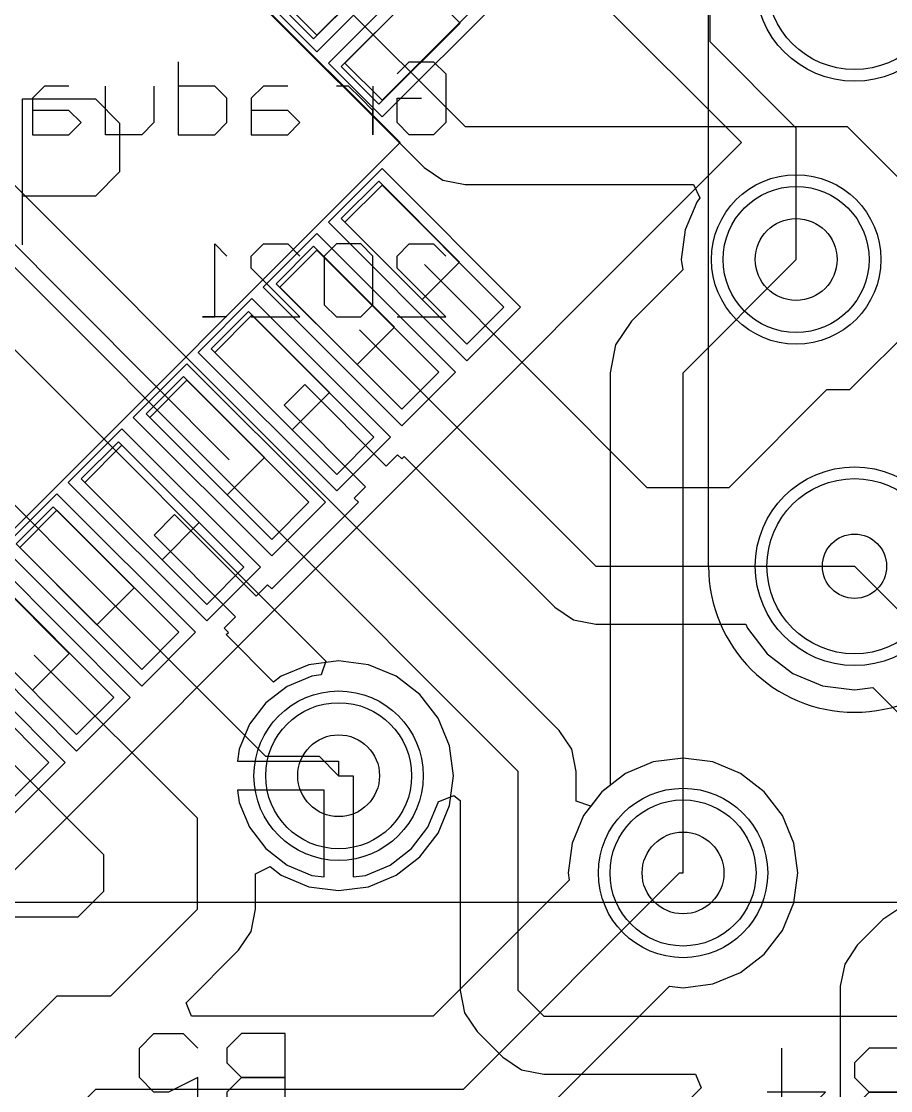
# Model space of a CAD drawing. Header units: millimetres. Extents: x 0 to 2.36, y 0 to 2.36.
# Drawn here: x 1.0796 to 1.3774, y 1.3255 to 1.6915 of the extents above; entities that cross this region are included whole.
import ezdxf

# ---------------------------------------------------------------- set-up
doc = ezdxf.new("R2010")
doc.units = ezdxf.units.MM
doc.header["$MEASUREMENT"] = 0
for name, color, linetype in [('BottomLayer', 5, 'Continuous'), ('BottomOverlay', 54, 'Continuous'), ('BottomSolder', 6, 'Continuous'), ('Mechanical13', 56, 'Continuous'), ('Mechanical15', 56, 'Continuous'), ('MultiLayer', 9, 'Continuous'), ('PadHoleLayer', 156, 'Continuous'), ('TopLayer', 1, 'Continuous'), ('TopOverlay', 2, 'Continuous'), ('TopPaste', 8, 'Continuous'), ('TopSolder', 216, 'Continuous'), ('ViaHoleLayer', 16, 'Continuous')]:
    doc.layers.add(name, color=color, linetype=linetype)

# ---------------------------------------------------------------- blocks, each defined once
blk = doc.blocks.new('WEMOS_D1_MINI_11')
at = {"layer": 'TopOverlay'}
blk.add_line((0.04, 1.03), (0.86, 1.03), dxfattribs=at)
blk = doc.blocks.new('JUMPER2_18')
at = {"layer": 'BottomLayer'}
for p, q in [((0.0125, 0.05), (-0.0125, 0.05)), ((0.1125, 0.05), (0.0875, 0.05)), ((-0.025, 0.0375), (-0.025, -0.0375)), ((0.025, -0.0375), (0.025, 0.0375)), ((0.075, 0.0375), (0.075, -0.0375)), ((0.125, -0.0375), (0.125, 0.0375)), ((-0.0125, -0.05), (0.0125, -0.05)), ((0.0875, -0.05), (0.1125, -0.05))]:
    blk.add_line(p, q, dxfattribs=at)
for centre, start, end in [((-0.0125, 0.0375), 90, 180), ((0.0125, 0.0375), 0, 90), ((0.0875, 0.0375), 90, 180), ((0.1125, 0.0375), 0, 90), ((-0.0125, -0.0375), 180, 270), ((0.0125, -0.0375), 270, 0), ((0.0875, -0.0375), 180, 270), ((0.1125, -0.0375), 270, 0)]:
    blk.add_arc(centre, 0.0125, start, end, dxfattribs=at)
at = {"layer": 'BottomSolder'}
for p, q in [((0.0125, 0.054), (-0.0125, 0.054)), ((0.1125, 0.054), (0.0875, 0.054)), ((-0.029, 0.0375), (-0.029, -0.0375)), ((0.029, -0.0375), (0.029, 0.0375)), ((0.071, 0.0375), (0.071, -0.0375)), ((0.129, -0.0375), (0.129, 0.0375)), ((-0.0125, -0.054), (0.0125, -0.054)), ((0.0875, -0.054), (0.1125, -0.054))]:
    blk.add_line(p, q, dxfattribs=at)
for centre, start, end in [((-0.0125, 0.0375), 90, 180), ((0.0125, 0.0375), 0, 90), ((0.0875, 0.0375), 90, 180), ((0.1125, 0.0375), 0, 90), ((-0.0125, -0.0375), 180, 270), ((0.0125, -0.0375), 270, 0), ((0.0875, -0.0375), 180, 270), ((0.1125, -0.0375), 270, 0)]:
    blk.add_arc(centre, 0.0165, start, end, dxfattribs=at)
at = {"layer": 'MultiLayer'}
for p, q in [((0.0125, 0.05), (-0.0125, 0.05)), ((0.1125, 0.05), (0.0875, 0.05)), ((-0.025, 0.0375), (-0.025, -0.0375)), ((0.025, -0.0375), (0.025, 0.0375)), ((0.075, 0.0375), (0.075, -0.0375)), ((0.125, -0.0375), (0.125, 0.0375)), ((-0.0125, -0.05), (0.0125, -0.05)), ((0.0875, -0.05), (0.1125, -0.05))]:
    blk.add_line(p, q, dxfattribs=at)
for centre, start, end in [((-0.0125, 0.0375), 90, 180), ((0.0125, 0.0375), 0, 90), ((0.0875, 0.0375), 90, 180), ((0.1125, 0.0375), 0, 90), ((-0.0125, -0.0375), 180, 270), ((0.0125, -0.0375), 270, 0), ((0.0875, -0.0375), 180, 270), ((0.1125, -0.0375), 270, 0)]:
    blk.add_arc(centre, 0.0125, start, end, dxfattribs=at)
at = {"layer": 'PadHoleLayer'}
for centre in [(0, 0), (0.1, 0)]:
    blk.add_circle(centre, 0.01693, dxfattribs=at)
at = {"layer": 'TopLayer'}
for p, q in [((0.0125, 0.05), (-0.0125, 0.05)), ((0.1125, 0.05), (0.0875, 0.05)), ((-0.025, 0.0375), (-0.025, -0.0375)), ((0.025, -0.0375), (0.025, 0.0375)), ((0.075, 0.0375), (0.075, -0.0375)), ((0.125, -0.0375), (0.125, 0.0375)), ((-0.0125, -0.05), (0.0125, -0.05)), ((0.0875, -0.05), (0.1125, -0.05))]:
    blk.add_line(p, q, dxfattribs=at)
for centre, start, end in [((-0.0125, 0.0375), 90, 180), ((0.0125, 0.0375), 0, 90), ((0.0875, 0.0375), 90, 180), ((0.1125, 0.0375), 0, 90), ((-0.0125, -0.0375), 180, 270), ((0.0125, -0.0375), 270, 0), ((0.0875, -0.0375), 180, 270), ((0.1125, -0.0375), 270, 0)]:
    blk.add_arc(centre, 0.0125, start, end, dxfattribs=at)
at = {"layer": 'TopOverlay'}
for p, q in [((-0.06, 0.06), (-0.06, -0.06)), ((0.16, 0.06), (-0.06, 0.06)), ((0.05, 0.06), (0.05, -0.06)), ((0.16, 0.06), (0.16, -0.06)), ((0.16, -0.06), (-0.06, -0.06)), ((0.07, -0.08751), (0.07, -0.1175)), ((0.085, -0.08751), (0.07, -0.08751)), ((0.08999, -0.09251), (0.085, -0.08751)), ((0.11998, -0.08751), (0.09999, -0.08751)), ((0.09999, -0.08751), (0.09999, -0.1025)), ((0.08999, -0.09751), (0.08999, -0.09251)), ((0.085, -0.1025), (0.08999, -0.09751)), ((0.09999, -0.1025), (0.10999, -0.09751)), ((0.10999, -0.09751), (0.11499, -0.09751)), ((0.11499, -0.09751), (0.11998, -0.1025)), ((0.085, -0.1025), (0.07, -0.1025)), ((0.07, -0.1025), (0.085, -0.1025)), ((0.08999, -0.1075), (0.085, -0.1025)), ((0.11998, -0.1025), (0.11998, -0.1125)), ((0.08999, -0.1125), (0.08999, -0.1075)), ((0.085, -0.1175), (0.08999, -0.1125)), ((0.10499, -0.1175), (0.09999, -0.1125)), ((0.11998, -0.1125), (0.11499, -0.1175)), ((0.07, -0.1175), (0.085, -0.1175)), ((0.11499, -0.1175), (0.10499, -0.1175))]:
    blk.add_line(p, q, dxfattribs=at)
at = {"layer": 'TopSolder'}
for p, q in [((0.0125, 0.054), (-0.0125, 0.054)), ((0.1125, 0.054), (0.0875, 0.054)), ((-0.029, 0.0375), (-0.029, -0.0375)), ((0.029, -0.0375), (0.029, 0.0375)), ((0.071, 0.0375), (0.071, -0.0375)), ((0.129, -0.0375), (0.129, 0.0375)), ((-0.0125, -0.054), (0.0125, -0.054)), ((0.0875, -0.054), (0.1125, -0.054))]:
    blk.add_line(p, q, dxfattribs=at)
for centre, start, end in [((-0.0125, 0.0375), 90, 180), ((0.0125, 0.0375), 0, 90), ((0.0875, 0.0375), 90, 180), ((0.1125, 0.0375), 0, 90), ((-0.0125, -0.0375), 180, 270), ((0.0125, -0.0375), 270, 0), ((0.0875, -0.0375), 180, 270), ((0.1125, -0.0375), 270, 0)]:
    blk.add_arc(centre, 0.0165, start, end, dxfattribs=at)
blk = doc.blocks.new('JUMPER2_19')
at = {"layer": 'BottomLayer'}
for p, q in [((0.0125, 0.05), (-0.0125, 0.05)), ((0.1125, 0.05), (0.0875, 0.05)), ((-0.025, 0.0375), (-0.025, -0.0375)), ((0.025, -0.0375), (0.025, 0.0375)), ((0.075, 0.0375), (0.075, -0.0375)), ((0.125, -0.0375), (0.125, 0.0375)), ((-0.0125, -0.05), (0.0125, -0.05)), ((0.0875, -0.05), (0.1125, -0.05))]:
    blk.add_line(p, q, dxfattribs=at)
for centre, start, end in [((-0.0125, 0.0375), 90, 180), ((0.0125, 0.0375), 0, 90), ((0.0875, 0.0375), 90, 180), ((0.1125, 0.0375), 0, 90), ((-0.0125, -0.0375), 180, 270), ((0.0125, -0.0375), 270, 0), ((0.0875, -0.0375), 180, 270), ((0.1125, -0.0375), 270, 0)]:
    blk.add_arc(centre, 0.0125, start, end, dxfattribs=at)
at = {"layer": 'BottomSolder'}
for p, q in [((0.0125, 0.054), (-0.0125, 0.054)), ((0.1125, 0.054), (0.0875, 0.054)), ((-0.029, 0.0375), (-0.029, -0.0375)), ((0.029, -0.0375), (0.029, 0.0375)), ((0.071, 0.0375), (0.071, -0.0375)), ((0.129, -0.0375), (0.129, 0.0375)), ((-0.0125, -0.054), (0.0125, -0.054)), ((0.0875, -0.054), (0.1125, -0.054))]:
    blk.add_line(p, q, dxfattribs=at)
for centre, start, end in [((-0.0125, 0.0375), 90, 180), ((0.0125, 0.0375), 0, 90), ((0.0875, 0.0375), 90, 180), ((0.1125, 0.0375), 0, 90), ((-0.0125, -0.0375), 180, 270), ((0.0125, -0.0375), 270, 0), ((0.0875, -0.0375), 180, 270), ((0.1125, -0.0375), 270, 0)]:
    blk.add_arc(centre, 0.0165, start, end, dxfattribs=at)
at = {"layer": 'MultiLayer'}
for p, q in [((0.0125, 0.05), (-0.0125, 0.05)), ((0.1125, 0.05), (0.0875, 0.05)), ((-0.025, 0.0375), (-0.025, -0.0375)), ((0.025, -0.0375), (0.025, 0.0375)), ((0.075, 0.0375), (0.075, -0.0375)), ((0.125, -0.0375), (0.125, 0.0375)), ((-0.0125, -0.05), (0.0125, -0.05)), ((0.0875, -0.05), (0.1125, -0.05))]:
    blk.add_line(p, q, dxfattribs=at)
for centre, start, end in [((-0.0125, 0.0375), 90, 180), ((0.0125, 0.0375), 0, 90), ((0.0875, 0.0375), 90, 180), ((0.1125, 0.0375), 0, 90), ((-0.0125, -0.0375), 180, 270), ((0.0125, -0.0375), 270, 0), ((0.0875, -0.0375), 180, 270), ((0.1125, -0.0375), 270, 0)]:
    blk.add_arc(centre, 0.0125, start, end, dxfattribs=at)
at = {"layer": 'PadHoleLayer'}
for centre in [(0, 0), (0.1, 0)]:
    blk.add_circle(centre, 0.01693, dxfattribs=at)
at = {"layer": 'TopLayer'}
for p, q in [((0.0125, 0.05), (-0.0125, 0.05)), ((0.1125, 0.05), (0.0875, 0.05)), ((-0.025, 0.0375), (-0.025, -0.0375)), ((0.025, -0.0375), (0.025, 0.0375)), ((0.075, 0.0375), (0.075, -0.0375)), ((0.125, -0.0375), (0.125, 0.0375)), ((-0.0125, -0.05), (0.0125, -0.05)), ((0.0875, -0.05), (0.1125, -0.05))]:
    blk.add_line(p, q, dxfattribs=at)
for centre, start, end in [((-0.0125, 0.0375), 90, 180), ((0.0125, 0.0375), 0, 90), ((0.0875, 0.0375), 90, 180), ((0.1125, 0.0375), 0, 90), ((-0.0125, -0.0375), 180, 270), ((0.0125, -0.0375), 270, 0), ((0.0875, -0.0375), 180, 270), ((0.1125, -0.0375), 270, 0)]:
    blk.add_arc(centre, 0.0125, start, end, dxfattribs=at)
at = {"layer": 'TopOverlay'}
for p, q in [((0.16, 0.06), (-0.06, 0.06)), ((-0.06, 0.06), (-0.06, -0.06)), ((0.05, 0.06), (0.05, -0.06)), ((0.16, 0.06), (0.16, -0.06)), ((0.16, -0.06), (-0.06, -0.06)), ((0.09, -0.08251), (0.09, -0.1125)), ((0.105, -0.08251), (0.09, -0.08251)), ((0.10999, -0.08751), (0.105, -0.08251)), ((0.13499, -0.08251), (0.11999, -0.0975)), ((0.13499, -0.1125), (0.13499, -0.08251)), ((0.10999, -0.09251), (0.10999, -0.08751)), ((0.105, -0.0975), (0.10999, -0.09251)), ((0.105, -0.0975), (0.09, -0.0975)), ((0.09, -0.0975), (0.105, -0.0975)), ((0.10999, -0.1025), (0.105, -0.0975)), ((0.11999, -0.0975), (0.13998, -0.0975)), ((0.10999, -0.1075), (0.10999, -0.1025)), ((0.105, -0.1125), (0.10999, -0.1075)), ((0.09, -0.1125), (0.105, -0.1125))]:
    blk.add_line(p, q, dxfattribs=at)
at = {"layer": 'TopSolder'}
for p, q in [((0.0125, 0.054), (-0.0125, 0.054)), ((0.1125, 0.054), (0.0875, 0.054)), ((-0.029, 0.0375), (-0.029, -0.0375)), ((0.029, -0.0375), (0.029, 0.0375)), ((0.071, 0.0375), (0.071, -0.0375)), ((0.129, -0.0375), (0.129, 0.0375)), ((-0.0125, -0.054), (0.0125, -0.054)), ((0.0875, -0.054), (0.1125, -0.054))]:
    blk.add_line(p, q, dxfattribs=at)
for centre, start, end in [((-0.0125, 0.0375), 90, 180), ((0.0125, 0.0375), 0, 90), ((0.0875, 0.0375), 90, 180), ((0.1125, 0.0375), 0, 90), ((-0.0125, -0.0375), 180, 270), ((0.0125, -0.0375), 270, 0), ((0.0875, -0.0375), 180, 270), ((0.1125, -0.0375), 270, 0)]:
    blk.add_arc(centre, 0.0165, start, end, dxfattribs=at)
blk = doc.blocks.new('XTAL1_21')
at = {"layer": 'BottomLayer'}
for centre in [(0, 0), (0.2, 0)]:
    blk.add_circle(centre, 0.03, dxfattribs=at)
at = {"layer": 'BottomSolder'}
for centre in [(0, 0), (0.2, 0)]:
    blk.add_circle(centre, 0.034, dxfattribs=at)
at = {"layer": 'MultiLayer'}
for centre in [(0, 0), (0.2, 0)]:
    blk.add_circle(centre, 0.03, dxfattribs=at)
at = {"layer": 'PadHoleLayer'}
for centre in [(0, 0), (0.2, 0)]:
    blk.add_circle(centre, 0.011, dxfattribs=at)
at = {"layer": 'TopLayer'}
for centre in [(0, 0), (0.2, 0)]:
    blk.add_circle(centre, 0.03, dxfattribs=at)
at = {"layer": 'TopOverlay'}
for p, q in [((0, 0.05), (0.2, 0.05)), ((0, -0.05), (0.2, -0.05))]:
    blk.add_line(p, q, dxfattribs=at)
for centre, start, end in [((0, 0), 90, 270), ((0.2, 0), 270, 90)]:
    blk.add_arc(centre, 0.05, start, end, dxfattribs=at)
at = {"layer": 'TopSolder'}
for centre in [(0, 0), (0.2, 0)]:
    blk.add_circle(centre, 0.034, dxfattribs=at)
blk = doc.blocks.new('QFP80P900X900X120_32N_24')
at = {"layer": 'Mechanical13'}
for p, q in [((-0.17736, 0.06987), (-0.17736, 0.08774)), ((-0.17736, 0.08774), (-0.13803, 0.08774)), ((-0.13803, 0.06987), (-0.17736, 0.06987)), ((-0.17717, 0.03827), (-0.17717, 0.05624)), ((-0.17717, 0.05624), (-0.13803, 0.05624)), ((-0.13803, 0.05624), (-0.13803, 0.03827)), ((-0.13803, 0.03827), (-0.17717, 0.03827)), ((-0.17718, 0.00675), (-0.17718, 0.02475)), ((-0.17718, 0.02475), (-0.13803, 0.02475)), ((-0.13803, 0.02475), (-0.13803, 0.00675)), ((-0.13803, 0.00675), (-0.17718, 0.00675)), ((-0.17727, -0.02478), (-0.17727, -0.00675)), ((-0.17727, -0.00675), (-0.13803, -0.00675)), ((-0.13803, -0.00675), (-0.13803, -0.02478)), ((-0.13803, -0.02478), (-0.17727, -0.02478)), ((-0.17724, -0.05631), (-0.17724, -0.03824)), ((-0.17724, -0.03824), (-0.13803, -0.03824)), ((-0.13803, -0.03824), (-0.13803, -0.05631)), ((-0.13803, -0.05631), (-0.17724, -0.05631)), ((-0.17722, -0.08783), (-0.17722, -0.06974)), ((-0.17722, -0.06974), (-0.13803, -0.06974)), ((-0.13803, -0.06974), (-0.13803, -0.08783)), ((-0.13803, -0.08783), (-0.17722, -0.08783)), ((-0.17722, -0.11936), (-0.17722, -0.10124)), ((-0.17722, -0.10124), (-0.13803, -0.10124)), ((-0.13803, -0.10124), (-0.13803, -0.11936)), ((-0.13803, -0.11936), (-0.17722, -0.11936)), ((-0.11947, -0.17738), (-0.11947, -0.13803)), ((-0.11947, -0.13803), (-0.10124, -0.13803)), ((-0.10124, -0.13803), (-0.10124, -0.17738)), ((-0.08781, -0.17718), (-0.08781, -0.13803)), ((-0.08781, -0.13803), (-0.06974, -0.13803)), ((-0.10124, -0.17738), (-0.11947, -0.17738))]:
    blk.add_line(p, q, dxfattribs=at)
at = {"layer": 'Mechanical15'}
for p in [(-0.21654, 0.21654), (0.21653, -0.21654)]:
    blk.add_line(p, (-0.21654, -0.21654), dxfattribs=at)
at = {"layer": 'TopLayer'}
for p, q in [((-0.19882, 0.10124), (-0.19882, 0.11924)), ((-0.13976, 0.10124), (-0.19882, 0.10124)), ((-0.19882, 0.08774), (-0.13976, 0.08774)), ((-0.19882, 0.06974), (-0.19882, 0.08774)), ((-0.13976, 0.06974), (-0.19882, 0.06974)), ((-0.19882, 0.05624), (-0.13976, 0.05624)), ((-0.19882, 0.03824), (-0.19882, 0.05624)), ((-0.13976, 0.05624), (-0.13976, 0.03824)), ((-0.13976, 0.03824), (-0.19882, 0.03824)), ((-0.19882, 0.02475), (-0.13976, 0.02475)), ((-0.19882, 0.00675), (-0.19882, 0.02475)), ((-0.13976, 0.02475), (-0.13976, 0.00675)), ((-0.13976, 0.00675), (-0.19882, 0.00675)), ((-0.19882, -0.00675), (-0.13976, -0.00675)), ((-0.19882, -0.02475), (-0.19882, -0.00675)), ((-0.13976, -0.00675), (-0.13976, -0.02475)), ((-0.13976, -0.02475), (-0.19882, -0.02475)), ((-0.19882, -0.03824), (-0.13976, -0.03824)), ((-0.19882, -0.05624), (-0.19882, -0.03824)), ((-0.13976, -0.03824), (-0.13976, -0.05624)), ((-0.13976, -0.05624), (-0.19882, -0.05624)), ((-0.19882, -0.06974), (-0.13976, -0.06974)), ((-0.19882, -0.08774), (-0.19882, -0.06974)), ((-0.13976, -0.06974), (-0.13976, -0.08774)), ((-0.13976, -0.08774), (-0.19882, -0.08774)), ((-0.19882, -0.10124), (-0.13976, -0.10124)), ((-0.19882, -0.11924), (-0.19882, -0.10124)), ((-0.13976, -0.10124), (-0.13976, -0.11924)), ((-0.13976, -0.11924), (-0.19882, -0.11924)), ((-0.11924, -0.13976), (-0.10124, -0.13976)), ((-0.11924, -0.19882), (-0.11924, -0.13976)), ((-0.10124, -0.13976), (-0.10124, -0.19882)), ((-0.08774, -0.13976), (-0.06974, -0.13976)), ((-0.08774, -0.19882), (-0.08774, -0.13976))]:
    blk.add_line(p, q, dxfattribs=at)
at = {"layer": 'TopOverlay'}
for p, q in [((-0.13386, 0.13386), (-0.13386, -0.13386)), ((-0.06714, -0.01764), (-0.0318, -0.05299)), ((-0.07303, -0.0471), (-0.05536, -0.02942)), ((-0.07303, -0.05888), (-0.07303, -0.0471)), ((-0.0318, -0.05299), (-0.04947, -0.07066)), ((-0.06125, -0.07066), (-0.07303, -0.05888)), ((-0.04947, -0.07066), (-0.06125, -0.07066)), ((0.13386, -0.13386), (-0.13386, -0.13386))]:
    blk.add_line(p, q, dxfattribs=at)
at = {"layer": 'TopPaste'}
for p, q in [((-0.19882, 0.10124), (-0.19882, 0.11924)), ((-0.13976, 0.10124), (-0.19882, 0.10124)), ((-0.19882, 0.08774), (-0.13976, 0.08774)), ((-0.19882, 0.06974), (-0.19882, 0.08774)), ((-0.13976, 0.06974), (-0.19882, 0.06974)), ((-0.19882, 0.05624), (-0.13976, 0.05624)), ((-0.19882, 0.03824), (-0.19882, 0.05624)), ((-0.13976, 0.05624), (-0.13976, 0.03824)), ((-0.13976, 0.03824), (-0.19882, 0.03824)), ((-0.19882, 0.02475), (-0.13976, 0.02475)), ((-0.19882, 0.00675), (-0.19882, 0.02475)), ((-0.13976, 0.02475), (-0.13976, 0.00675)), ((-0.13976, 0.00675), (-0.19882, 0.00675)), ((-0.19882, -0.00675), (-0.13976, -0.00675)), ((-0.19882, -0.02475), (-0.19882, -0.00675)), ((-0.13976, -0.00675), (-0.13976, -0.02475)), ((-0.13976, -0.02475), (-0.19882, -0.02475)), ((-0.19882, -0.03824), (-0.13976, -0.03824)), ((-0.19882, -0.05624), (-0.19882, -0.03824)), ((-0.13976, -0.03824), (-0.13976, -0.05624)), ((-0.13976, -0.05624), (-0.19882, -0.05624)), ((-0.19882, -0.06974), (-0.13976, -0.06974)), ((-0.19882, -0.08774), (-0.19882, -0.06974)), ((-0.13976, -0.06974), (-0.13976, -0.08774)), ((-0.13976, -0.08774), (-0.19882, -0.08774)), ((-0.19882, -0.10124), (-0.13976, -0.10124)), ((-0.19882, -0.11924), (-0.19882, -0.10124)), ((-0.13976, -0.10124), (-0.13976, -0.11924)), ((-0.13976, -0.11924), (-0.19882, -0.11924)), ((-0.11924, -0.13976), (-0.10124, -0.13976)), ((-0.11924, -0.19882), (-0.11924, -0.13976)), ((-0.10124, -0.13976), (-0.10124, -0.19882)), ((-0.08774, -0.13976), (-0.06974, -0.13976)), ((-0.08774, -0.19882), (-0.08774, -0.13976))]:
    blk.add_line(p, q, dxfattribs=at)
at = {"layer": 'TopSolder'}
for p, q in [((-0.20282, 0.09724), (-0.20282, 0.12324)), ((-0.13576, 0.09724), (-0.20282, 0.09724)), ((-0.20282, 0.09174), (-0.13576, 0.09174)), ((-0.20282, 0.06574), (-0.20282, 0.09174)), ((-0.13576, 0.06574), (-0.20282, 0.06574)), ((-0.20282, 0.06024), (-0.13576, 0.06024)), ((-0.20282, 0.03424), (-0.20282, 0.06024)), ((-0.13576, 0.06024), (-0.13576, 0.03424)), ((-0.13576, 0.03424), (-0.20282, 0.03424)), ((-0.20282, 0.02875), (-0.13576, 0.02875)), ((-0.20282, 0.00275), (-0.20282, 0.02875)), ((-0.13576, 0.02875), (-0.13576, 0.00275)), ((-0.13576, 0.00275), (-0.20282, 0.00275)), ((-0.20282, -0.00275), (-0.13576, -0.00275)), ((-0.20282, -0.02875), (-0.20282, -0.00275)), ((-0.13576, -0.00275), (-0.13576, -0.02875)), ((-0.13576, -0.02875), (-0.20282, -0.02875)), ((-0.20282, -0.03424), (-0.13576, -0.03424)), ((-0.20282, -0.06024), (-0.20282, -0.03424)), ((-0.13576, -0.03424), (-0.13576, -0.06024)), ((-0.13576, -0.06024), (-0.20282, -0.06024)), ((-0.20282, -0.06574), (-0.13576, -0.06574)), ((-0.20282, -0.09174), (-0.20282, -0.06574)), ((-0.13576, -0.06574), (-0.13576, -0.09174)), ((-0.13576, -0.09174), (-0.20282, -0.09174)), ((-0.20282, -0.09724), (-0.13576, -0.09724)), ((-0.20282, -0.12324), (-0.20282, -0.09724)), ((-0.13576, -0.09724), (-0.13576, -0.12324)), ((-0.13576, -0.12324), (-0.20282, -0.12324)), ((-0.12324, -0.13576), (-0.09724, -0.13576)), ((-0.12324, -0.20282), (-0.12324, -0.13576)), ((-0.09724, -0.13576), (-0.09724, -0.20282)), ((-0.09174, -0.13576), (-0.06574, -0.13576)), ((-0.09174, -0.20282), (-0.09174, -0.13576))]:
    blk.add_line(p, q, dxfattribs=at)

msp = doc.modelspace()

# ---------------------------------------------------------------- linework, layer by layer
at = {"layer": 'BottomLayer'}
for p, q in [((0.9017, 1.9854), (1.2316, 1.6555)), ((0.92608, 1.9329), (1.21754, 1.64144)), ((1.26381, 1.44881), (0.99988, 1.71275)), ((0.98, 1.70451), (1.24975, 1.43475)), ((0.96594, 1.69045), (1.18386, 1.47253)), ((1.2316, 1.6555), (1.36243, 1.6555)), ((1.36243, 1.6555), (1.4145, 1.60343)), ((1.21754, 1.64144), (1.22399, 1.63713)), ((1.22399, 1.63713), (1.2316, 1.63562)), ((1.2316, 1.63562), (1.30985, 1.63562)), ((1.30985, 1.63562), (1.31206, 1.63113)), ((1.31093, 1.62967), (1.307, 1.62018)), ((1.31206, 1.63113), (1.31093, 1.62967)), ((1.307, 1.62018), (1.30566, 1.61)), ((1.30566, 1.61), (1.30613, 1.60646)), ((1.30625, 1.57125), (1.345, 1.61)), ((1.30613, 1.60646), (1.28859, 1.58891)), ((1.28859, 1.58891), (1.28317, 1.58081)), ((1.28317, 1.58081), (1.28127, 1.57125)), ((1.28127, 1.57125), (1.28127, 1.42999)), ((1.30625, 1.4), (1.30625, 1.57125)), ((1.18386, 1.47253), (1.18225, 1.4678)), ((1.18225, 1.4678), (1.17915, 1.46739)), ((1.17915, 1.46739), (1.17064, 1.46386)), ((1.17064, 1.46386), (1.16333, 1.45825)), ((1.16333, 1.45825), (1.15772, 1.45094)), ((1.15772, 1.45094), (1.15419, 1.44243)), ((1.26812, 1.44236), (1.26381, 1.44881)), ((1.15419, 1.44243), (1.15364, 1.43829)), ((1.26964, 1.43475), (1.26812, 1.44236)), ((1.15364, 1.43829), (1.18829, 1.43829)), ((1.18829, 1.43829), (1.18829, 1.43329)), ((1.24975, 1.35979), (1.24975, 1.43475)), ((1.26964, 1.42456), (1.26964, 1.43475)), ((1.18829, 1.43329), (1.19329, 1.43329)), ((1.19329, 1.43329), (1.19329, 1.39864)), ((1.18329, 1.42829), (1.15364, 1.42829)), ((1.15364, 1.42829), (1.15419, 1.42415)), ((1.18329, 1.39864), (1.18329, 1.42829)), ((1.27843, 1.42782), (1.27464, 1.42287)), ((1.28127, 1.42999), (1.27843, 1.42782)), ((1.15419, 1.42415), (1.15772, 1.41564)), ((1.21886, 1.41564), (1.22239, 1.42415)), ((1.22239, 1.42415), (1.22241, 1.42435)), ((1.22241, 1.42435), (1.22774, 1.42647)), ((1.22774, 1.42647), (1.22987, 1.42477)), ((1.22987, 1.42477), (1.22987, 1.35979)), ((1.27464, 1.42287), (1.26964, 1.42456)), ((1.15772, 1.41564), (1.16333, 1.40833)), ((1.21325, 1.40833), (1.21886, 1.41564)), ((1.16333, 1.40833), (1.17064, 1.40272)), ((1.20594, 1.40272), (1.21325, 1.40833)), ((1.17064, 1.40272), (1.17915, 1.39919)), ((1.19743, 1.39919), (1.20594, 1.40272)), ((1.17915, 1.39919), (1.18329, 1.39864)), ((1.19329, 1.39864), (1.19743, 1.39919)), ((1.22987, 1.35979), (1.23139, 1.35218)), ((1.24975, 1.35979), (1.25854, 1.351)), ((1.23139, 1.35218), (1.2357, 1.34573)), ((1.25854, 1.351), (1.816, 1.351)), ((1.2357, 1.34573), (1.24448, 1.33694)), ((1.24448, 1.33694), (1.25093, 1.33263)), ((1.25093, 1.33263), (1.25854, 1.33112)), ((1.25854, 1.33112), (1.31053, 1.33112)), ((1.31053, 1.33112), (1.31244, 1.3265)), ((1.31244, 1.3265), (1.30283, 1.31688))]:
    msp.add_line(p, q, dxfattribs=at)
for centre in [(1.345, 1.61), (1.18829, 1.43329), (1.30625, 1.4)]:
    msp.add_circle(centre, 0.025, dxfattribs=at)
at = {"layer": 'BottomOverlay'}
for p, q in [((1.13336, 1.67768), (1.13336, 1.65269)), ((1.20834, 1.67351), (1.2125, 1.67768)), ((1.2125, 1.67768), (1.22083, 1.67768)), ((1.22083, 1.67768), (1.225, 1.67351)), ((1.225, 1.67351), (1.225, 1.65685)), ((1.08754, 1.66935), (1.08338, 1.66518)), ((1.09588, 1.66935), (1.08754, 1.66935)), ((1.10837, 1.65269), (1.10837, 1.66935)), ((1.12503, 1.66935), (1.12503, 1.65685)), ((1.14586, 1.66935), (1.13336, 1.66935)), ((1.15002, 1.66518), (1.14586, 1.66935)), ((1.16252, 1.66935), (1.15835, 1.66518)), ((1.17085, 1.66935), (1.16252, 1.66935)), ((1.19168, 1.66935), (1.18751, 1.66935)), ((1.19584, 1.66518), (1.19168, 1.66935)), ((1.20001, 1.66935), (1.20001, 1.65269)), ((1.08338, 1.66518), (1.08338, 1.65269)), ((1.15002, 1.65685), (1.15002, 1.66518)), ((1.15835, 1.66518), (1.15835, 1.65269)), ((1.20001, 1.66102), (1.19584, 1.66518)), ((1.20834, 1.65685), (1.20834, 1.66518)), ((1.20834, 1.66518), (1.21667, 1.66518)), ((1.09588, 1.66102), (1.08338, 1.66102)), ((1.10004, 1.65685), (1.09588, 1.66102)), ((1.17085, 1.66102), (1.15835, 1.66102)), ((1.17502, 1.65685), (1.17085, 1.66102)), ((1.20001, 1.65269), (1.20001, 1.66102)), ((1.09588, 1.65269), (1.10004, 1.65685)), ((1.12503, 1.65685), (1.12087, 1.65269)), ((1.14586, 1.65269), (1.15002, 1.65685)), ((1.17085, 1.65269), (1.17502, 1.65685)), ((1.2125, 1.65269), (1.20834, 1.65685)), ((1.225, 1.65685), (1.22083, 1.65269)), ((1.08338, 1.65269), (1.09588, 1.65269)), ((1.12087, 1.65269), (1.10837, 1.65269)), ((1.13336, 1.65269), (1.14586, 1.65269)), ((1.15835, 1.65269), (1.17085, 1.65269)), ((1.22083, 1.65269), (1.2125, 1.65269)), ((1.14586, 1.59037), (1.14586, 1.61536)), ((1.14586, 1.61536), (1.15002, 1.61119)), ((1.15835, 1.61119), (1.16252, 1.61536)), ((1.16252, 1.61536), (1.17085, 1.61536)), ((1.17085, 1.61536), (1.17502, 1.61119)), ((1.18751, 1.61536), (1.18335, 1.61119)), ((1.19584, 1.61536), (1.18751, 1.61536)), ((1.20001, 1.61119), (1.19584, 1.61536)), ((1.20834, 1.61119), (1.2125, 1.61536)), ((1.2125, 1.61536), (1.22083, 1.61536)), ((1.22083, 1.61536), (1.225, 1.61119)), ((1.15835, 1.60703), (1.15835, 1.61119)), ((1.18335, 1.61119), (1.18335, 1.59453)), ((1.20001, 1.59453), (1.20001, 1.61119)), ((1.20834, 1.60703), (1.20834, 1.61119)), ((1.17502, 1.59037), (1.15835, 1.60703)), ((1.225, 1.59037), (1.20834, 1.60703)), ((1.18335, 1.59453), (1.18751, 1.59037)), ((1.19584, 1.59037), (1.20001, 1.59453)), ((1.15002, 1.59037), (1.14169, 1.59037)), ((1.14169, 1.59037), (1.14586, 1.59037)), ((1.15835, 1.59037), (1.17502, 1.59037)), ((1.18751, 1.59037), (1.19584, 1.59037)), ((1.20834, 1.59037), (1.225, 1.59037))]:
    msp.add_line(p, q, dxfattribs=at)
at = {"layer": 'BottomSolder'}
for centre in [(1.345, 1.61), (1.18829, 1.43329), (1.30625, 1.4)]:
    msp.add_circle(centre, 0.029, dxfattribs=at)
at = {"layer": 'TopLayer'}
for p, q in [((1.3155, 1.6845), (1.3155, 1.7255)), ((1.3155, 1.6845), (1.345, 1.655)), ((1.345, 1.61), (1.345, 1.655)), ((1.0428, 1.64947), (1.15084, 1.54143)), ((1.21766, 1.60824), (1.2939, 1.532)), ((0.99826, 1.60493), (1.1063, 1.49689)), ((1.36343, 1.5655), (1.4025, 1.60457)), ((1.19539, 1.58597), (1.27636, 1.505)), ((1.16958, 1.56016), (1.17665, 1.56723)), ((1.17665, 1.56723), (1.2046, 1.53928)), ((1.322, 1.532), (1.3555, 1.5655)), ((1.3555, 1.5655), (1.36343, 1.5655)), ((1.19753, 1.53221), (1.16958, 1.56016)), ((1.2046, 1.53928), (1.20849, 1.54317)), ((1.20849, 1.54317), (1.2099, 1.54176)), ((1.2099, 1.54176), (1.21069, 1.54255)), ((1.21069, 1.54255), (1.2623, 1.49094)), ((1.19364, 1.52833), (1.19753, 1.53221)), ((1.2939, 1.532), (1.322, 1.532)), ((1.16536, 1.49721), (1.19506, 1.52691)), ((1.19506, 1.52691), (1.19364, 1.52833)), ((1.12504, 1.51562), (1.13211, 1.52269)), ((1.13211, 1.52269), (1.16006, 1.49474)), ((1.15299, 1.48767), (1.12504, 1.51562)), ((1.27636, 1.505), (1.365, 1.505)), ((1.365, 1.505), (1.435, 1.435)), ((1.16006, 1.49474), (1.16394, 1.49863)), ((1.16394, 1.49863), (1.16536, 1.49721)), ((1.1063, 1.49689), (1.1632, 1.43999)), ((1.2623, 1.49094), (1.26875, 1.48663)), ((1.1491, 1.48378), (1.15299, 1.48767)), ((1.26875, 1.48663), (1.27636, 1.48512)), ((1.15051, 1.48237), (1.1491, 1.48378)), ((1.14972, 1.48158), (1.15051, 1.48237)), ((1.27636, 1.48512), (1.32777, 1.48512)), ((1.32777, 1.48512), (1.32831, 1.48382)), ((1.32831, 1.48382), (1.33505, 1.47505)), ((1.16598, 1.46533), (1.14972, 1.48158)), ((1.33505, 1.47505), (1.34382, 1.46831)), ((1.08403, 1.47461), (1.13991, 1.41873)), ((1.18829, 1.47263), (1.17811, 1.47128)), ((1.19847, 1.47128), (1.18829, 1.47263)), ((1.17811, 1.47128), (1.16862, 1.46735)), ((1.20796, 1.46735), (1.19847, 1.47128)), ((1.34382, 1.46831), (1.35404, 1.46408)), ((1.16862, 1.46735), (1.16598, 1.46533)), ((1.2161, 1.4611), (1.20796, 1.46735)), ((1.35404, 1.46408), (1.365, 1.46264)), ((1.22236, 1.45296), (1.2161, 1.4611)), ((1.365, 1.46264), (1.37122, 1.46346)), ((1.37122, 1.46346), (1.41734, 1.41734)), ((1.06176, 1.45234), (1.10789, 1.40621)), ((1.22628, 1.44347), (1.22236, 1.45296)), ((1.22763, 1.43329), (1.22628, 1.44347)), ((1.1632, 1.43999), (1.18159, 1.43999)), ((1.18159, 1.43999), (1.18829, 1.43329)), ((1.30625, 1.43934), (1.29607, 1.438)), ((1.31643, 1.438), (1.30625, 1.43934)), ((1.29607, 1.438), (1.28658, 1.43407)), ((1.32592, 1.43407), (1.31643, 1.438)), ((1.22628, 1.42311), (1.22763, 1.43329)), ((1.28658, 1.43407), (1.27843, 1.42782)), ((1.33407, 1.42782), (1.32592, 1.43407)), ((1.27843, 1.42782), (1.27218, 1.41967)), ((1.34032, 1.41967), (1.33407, 1.42782)), ((1.22236, 1.41362), (1.22628, 1.42311)), ((1.13991, 1.38762), (1.13991, 1.41873)), ((1.27218, 1.41967), (1.26825, 1.41018)), ((1.34425, 1.41018), (1.34032, 1.41967)), ((1.2161, 1.40547), (1.22236, 1.41362)), ((1.26825, 1.41018), (1.26691, 1.4)), ((1.34559, 1.4), (1.34425, 1.41018)), ((1.10789, 1.39379), (1.10789, 1.40621)), ((1.20796, 1.39922), (1.2161, 1.40547)), ((1.15979, 1.39969), (1.16479, 1.40216)), ((1.16479, 1.40216), (1.16862, 1.39922)), ((1.15979, 1.38762), (1.15979, 1.39969)), ((1.16862, 1.39922), (1.17811, 1.39529)), ((1.19847, 1.39529), (1.20796, 1.39922)), ((1.231, 1.326), (1.305, 1.4)), ((1.26691, 1.4), (1.26723, 1.39756)), ((1.305, 1.4), (1.30625, 1.4)), ((1.34425, 1.38982), (1.34559, 1.4)), ((1.17811, 1.39529), (1.18829, 1.39395)), ((1.18829, 1.39395), (1.19847, 1.39529)), ((1.26723, 1.39756), (1.22065, 1.35098)), ((1.0991, 1.385), (1.10789, 1.39379)), ((1.11029, 1.358), (1.13991, 1.38762)), ((1.15828, 1.38002), (1.15979, 1.38762)), ((1.34032, 1.38033), (1.34425, 1.38982)), ((1.38118, 1.38837), (1.37473, 1.38406)), ((1.07171, 1.385), (1.0991, 1.385)), ((1.37473, 1.38406), (1.36594, 1.37527)), ((1.15397, 1.37357), (1.15828, 1.38002)), ((1.33407, 1.37218), (1.34032, 1.38033)), ((1.136, 1.3556), (1.15397, 1.37357)), ((1.36594, 1.37527), (1.36163, 1.36882)), ((1.32592, 1.36593), (1.33407, 1.37218)), ((1.31643, 1.362), (1.32592, 1.36593)), ((1.36163, 1.36882), (1.36012, 1.36121)), ((1.30625, 1.36066), (1.31643, 1.362)), ((1.0585, 1.32461), (1.09189, 1.358)), ((1.09189, 1.358), (1.11029, 1.358)), ((1.24866, 1.30834), (1.3016, 1.36128)), ((1.3016, 1.36128), (1.30625, 1.36066)), ((1.36012, 1.36121), (1.36012, 1.28951)), ((1.13792, 1.35098), (1.136, 1.3556)), ((1.22065, 1.35098), (1.13792, 1.35098)), ((1.0905, 1.31136), (1.10514, 1.326)), ((1.10514, 1.326), (1.231, 1.326))]:
    msp.add_line(p, q, dxfattribs=at)
for centre in [(1.345, 1.61), (1.18829, 1.43329), (1.30625, 1.4)]:
    msp.add_circle(centre, 0.025, dxfattribs=at)
at = {"layer": 'TopSolder'}
for centre in [(1.345, 1.61), (1.18829, 1.43329), (1.30625, 1.4)]:
    msp.add_circle(centre, 0.029, dxfattribs=at)
at = {"layer": 'ViaHoleLayer'}
for centre in [(1.345, 1.61), (1.18829, 1.43329), (1.30625, 1.4)]:
    msp.add_circle(centre, 0.014, dxfattribs=at)

# ---------------------------------------------------------------- block references
for name, p, rotation in [('QFP80P900X900X120_32N_24', (1.02, 1.65), 135), ('XTAL1_21', (1.365, 1.505), 90), ('JUMPER2_18', (1.24, 1.2275), 180), ('JUMPER2_19', (1.475, 1.2275), 180)]:
    msp.add_blockref(name, p, dxfattribs=dict(rotation=rotation))
msp.add_blockref('WEMOS_D1_MINI_11', (0.74, 0.36))

doc.saveas('drawing.dxf')
